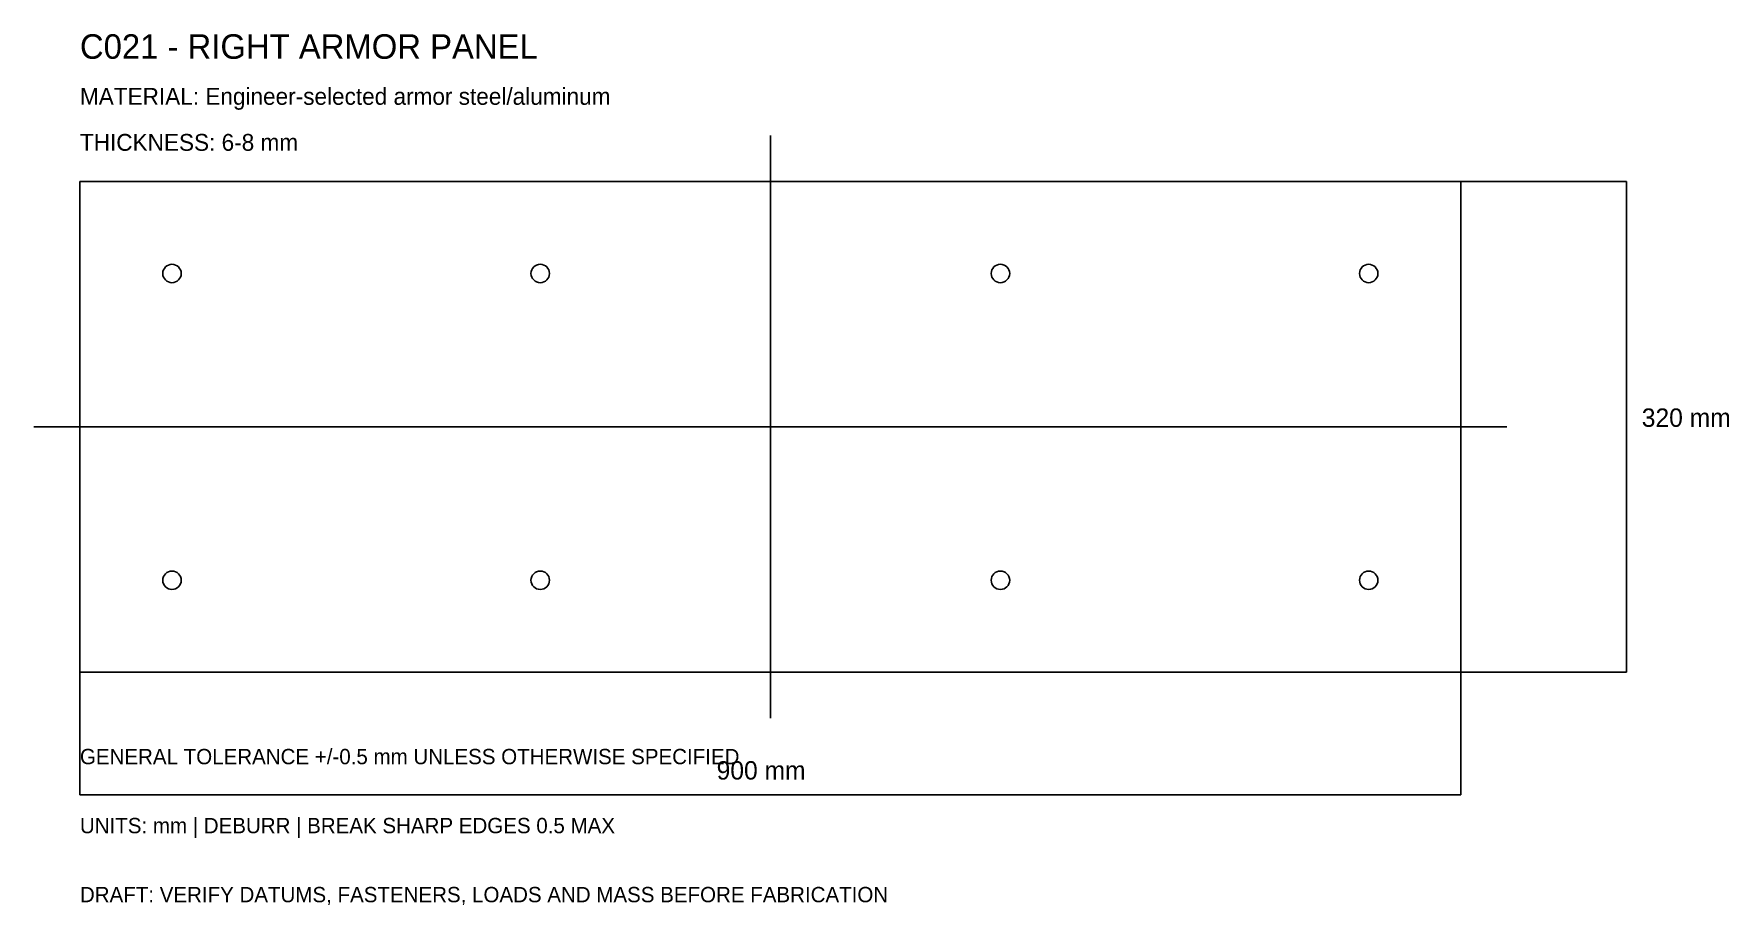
# Model space of a CAD drawing. Header units: millimetres. Extents: x -30 to 1075, y -152 to 416.
import ezdxf

# ---------------------------------------------------------------- set-up
doc = ezdxf.new("R2010")
doc.units = ezdxf.units.MM

msp = doc.modelspace()

# ---------------------------------------------------------------- linework, layer by layer
at = {"layer": 'CENTER'}
for p, q in [((450, -30), (450, 350)), ((-30, 160), (930, 160))]:
    msp.add_line(p, q, dxfattribs=at)
at = {"layer": 'CUT'}
for p, q in [((900, 320), (0, 320)), ((0, 320), (0, 0)), ((900, 0), (900, 320)), ((0, 0), (900, 0))]:
    msp.add_line(p, q, dxfattribs=at)
at = {"layer": 'DIM'}
for p, q in [((1008, 320), (900, 320)), ((1008, 0), (1008, 320)), ((0, -80), (0, 0)), ((900, -80), (900, 0)), ((1008, 0), (900, 0)), ((0, -80), (900, -80))]:
    msp.add_line(p, q, dxfattribs=at)
at = {"layer": 'HOLES'}
for centre in [(60, 260), (300, 260), (600, 260), (840, 260), (60, 60), (300, 60), (600, 60), (840, 60)]:
    msp.add_circle(centre, 6, dxfattribs=at)

# ---------------------------------------------------------------- texts
at = {"layer": 'NOTES'}
for s, height, p in [('C021 - RIGHT ARMOR PANEL', 16, (0, 400)), ('MATERIAL: Engineer-selected armor steel/aluminum', 11, (0, 370)), ('THICKNESS: 6-8 mm', 11, (0, 340)), ('320 mm', 12, (1018, 160)), ('GENERAL TOLERANCE +/-0.5 mm UNLESS OTHERWISE SPECIFIED', 10, (0, -60)), ('900 mm', 12, (415, -70)), ('UNITS: mm | DEBURR | BREAK SHARP EDGES 0.5 MAX', 10, (0, -105)), ('DRAFT: VERIFY DATUMS, FASTENERS, LOADS AND MASS BEFORE FABRICATION', 10, (0, -150))]:
    msp.add_text(s, height=height, dxfattribs=at).set_placement(p)

doc.saveas('drawing.dxf')
